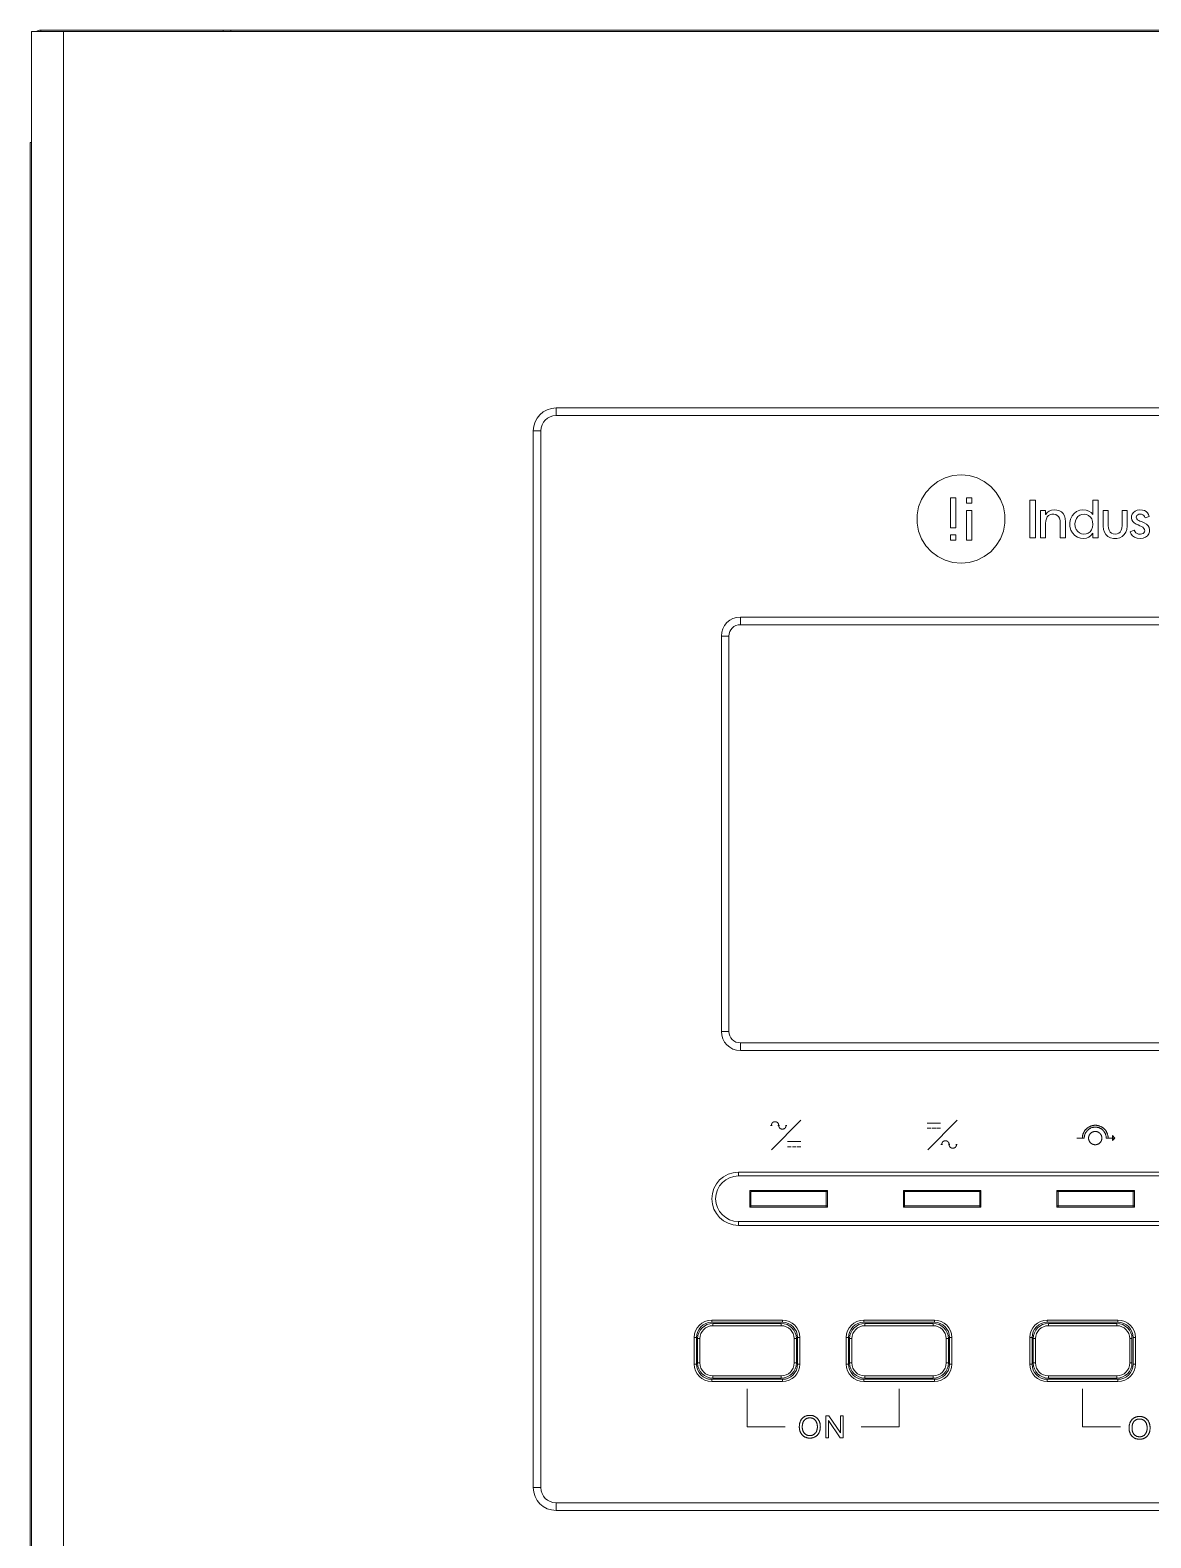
# Model space of a CAD drawing. Header units: millimetres. Extents: x -10 to 46, y -17 to 110.
# Drawn here: x 3.88 to 18.63, y 90.17 to 110 of the extents above; entities that cross this region are included whole.
import ezdxf

# ---------------------------------------------------------------- set-up
doc = ezdxf.new("R2010")
doc.units = ezdxf.units.MM

msp = doc.modelspace()

# ---------------------------------------------------------------- linework, layer by layer
at = {"lineweight": 18}
for p, q in [((3.9, 10.7), (3.9, 109.983)), ((3.9, 109.983), (31.901, 109.983)), ((4.02, 110.003), (4.02, 109.983)), ((4.02, 110.003), (31.781, 110.003)), ((4.32, 10.7), (4.32, 109.983)), ((6.42, 110.003), (6.42, 109.983)), ((6.52, 109.983), (6.52, 110.003)), ((3.88, 108.523), (3.88, 10.7)), ((3.9, 108.523), (3.88, 108.523)), ((10.8, 104.933), (10.8, 105.033)), ((25.001, 105.033), (10.8, 105.033)), ((25.001, 104.933), (10.8, 104.933)), ((10.5, 104.733), (10.5, 90.832)), ((10.6, 104.733), (10.5, 104.733)), ((10.6, 104.733), (10.6, 90.832)), ((15.989, 103.458), (15.989, 103.851)), ((15.989, 103.851), (16.059, 103.851)), ((16.059, 103.851), (16.059, 103.458)), ((16.199, 103.781), (16.199, 103.851)), ((16.199, 103.851), (16.27, 103.851)), ((16.27, 103.781), (16.199, 103.781)), ((16.27, 103.851), (16.27, 103.781)), ((17.036, 103.821), (17.036, 103.324)), ((17.107, 103.821), (17.036, 103.821)), ((17.107, 103.324), (17.107, 103.821)), ((17.863, 103.821), (17.863, 103.632)), ((17.932, 103.821), (17.863, 103.821)), ((17.932, 103.324), (17.932, 103.821)), ((16.199, 103.293), (16.199, 103.686)), ((16.199, 103.686), (16.27, 103.686)), ((16.27, 103.686), (16.27, 103.293)), ((17.174, 103.686), (17.174, 103.324)), ((17.241, 103.686), (17.174, 103.686)), ((17.241, 103.632), (17.241, 103.686)), ((17.243, 103.632), (17.241, 103.632)), ((17.433, 103.522), (17.433, 103.324)), ((17.502, 103.324), (17.502, 103.536)), ((17.863, 103.632), (17.861, 103.632)), ((17.998, 103.686), (17.998, 103.477)), ((18.066, 103.686), (17.998, 103.686)), ((18.066, 103.487), (18.066, 103.686)), ((18.247, 103.686), (18.247, 103.487)), ((18.315, 103.686), (18.247, 103.686)), ((18.315, 103.478), (18.315, 103.686)), ((18.551, 103.588), (18.605, 103.607)), ((16.059, 103.458), (15.989, 103.458)), ((15.989, 103.293), (15.989, 103.363)), ((15.989, 103.363), (16.059, 103.363)), ((16.059, 103.363), (16.059, 103.293)), ((17.036, 103.324), (17.107, 103.324)), ((17.174, 103.324), (17.242, 103.324)), ((17.242, 103.324), (17.242, 103.515)), ((17.433, 103.324), (17.502, 103.324)), ((17.863, 103.38), (17.858, 103.381)), ((17.862, 103.385), (17.864, 103.385)), ((17.864, 103.385), (17.864, 103.324)), ((17.864, 103.324), (17.932, 103.324)), ((18.408, 103.426), (18.354, 103.404)), ((16.059, 103.293), (15.989, 103.293)), ((16.27, 103.293), (16.199, 103.293)), ((13.225, 102.183), (13.225, 102.283)), ((22.576, 102.283), (13.225, 102.283)), ((22.576, 102.183), (13.225, 102.183)), ((12.975, 102.033), (12.975, 96.832)), ((13.075, 102.033), (12.975, 102.033)), ((13.075, 102.033), (13.075, 96.832)), ((13.075, 96.832), (12.975, 96.832)), ((13.225, 96.682), (13.225, 96.582)), ((13.225, 96.682), (22.576, 96.682)), ((13.225, 96.582), (22.576, 96.582)), ((13.623, 95.596), (13.643, 95.596)), ((13.633, 95.276), (14.021, 95.665)), ((13.72, 95.597), (13.74, 95.597)), ((13.817, 95.597), (13.837, 95.597)), ((15.682, 95.627), (15.857, 95.627)), ((15.69, 95.276), (16.078, 95.665)), ((15.682, 95.559), (15.731, 95.559)), ((15.746, 95.559), (15.795, 95.559)), ((15.808, 95.559), (15.857, 95.559)), ((17.749, 95.43), (17.652, 95.43)), ((17.749, 95.429), (17.725, 95.429)), ((18.137, 95.43), (18.04, 95.43)), ((18.064, 95.429), (18.04, 95.429)), ((18.12, 95.462), (18.12, 95.398)), ((18.154, 95.43), (18.12, 95.462)), ((18.12, 95.398), (18.154, 95.43)), ((13.846, 95.383), (14.021, 95.383)), ((13.846, 95.315), (13.895, 95.315)), ((13.91, 95.315), (13.959, 95.315)), ((13.972, 95.315), (14.021, 95.315)), ((15.865, 95.345), (15.884, 95.345)), ((15.962, 95.346), (15.982, 95.346)), ((16.059, 95.346), (16.079, 95.346)), ((13.2, 94.982), (13.2, 94.932)), ((13.2, 94.982), (22.601, 94.982)), ((13.2, 94.932), (22.601, 94.932)), ((13.35, 94.742), (13.35, 94.522)), ((14.37, 94.742), (13.35, 94.742)), ((13.365, 94.522), (13.365, 94.727)), ((13.365, 94.727), (14.37, 94.727)), ((14.355, 94.727), (14.355, 94.522)), ((14.37, 94.522), (14.37, 94.742)), ((15.37, 94.742), (15.37, 94.522)), ((16.39, 94.742), (15.37, 94.742)), ((15.37, 94.727), (16.39, 94.727)), ((15.385, 94.522), (15.385, 94.727)), ((16.375, 94.727), (16.375, 94.522)), ((16.39, 94.522), (16.39, 94.742)), ((17.39, 94.742), (17.39, 94.522)), ((18.41, 94.742), (17.39, 94.742)), ((17.39, 94.727), (18.41, 94.727)), ((17.405, 94.522), (17.405, 94.727)), ((18.395, 94.727), (18.395, 94.522)), ((18.41, 94.522), (18.41, 94.742)), ((13.35, 94.522), (14.37, 94.522)), ((13.365, 94.537), (14.37, 94.537)), ((15.37, 94.537), (16.39, 94.537)), ((15.37, 94.522), (16.39, 94.522)), ((17.39, 94.537), (18.41, 94.537)), ((17.39, 94.522), (18.41, 94.522)), ((13.2, 94.282), (13.2, 94.332)), ((22.601, 94.332), (13.2, 94.332)), ((22.601, 94.282), (13.2, 94.282)), ((12.848, 93.037), (12.848, 93.007)), ((12.848, 93.037), (13.778, 93.037)), ((12.848, 93.007), (13.778, 93.007)), ((13.778, 93.037), (13.778, 93.007)), ((14.848, 93.037), (14.848, 93.007)), ((14.848, 93.037), (15.778, 93.037)), ((14.848, 93.007), (15.778, 93.007)), ((15.778, 93.037), (15.778, 93.007)), ((17.263, 93.037), (17.263, 93.007)), ((17.263, 93.037), (18.193, 93.037)), ((17.263, 93.007), (18.193, 93.007)), ((18.193, 93.037), (18.193, 93.007)), ((12.863, 92.962), (12.863, 92.992)), ((13.763, 92.992), (12.863, 92.992)), ((13.763, 92.962), (12.863, 92.962)), ((13.763, 92.962), (13.763, 92.992)), ((14.863, 92.962), (14.863, 92.992)), ((15.763, 92.992), (14.863, 92.992)), ((15.763, 92.962), (14.863, 92.962)), ((15.763, 92.962), (15.763, 92.992)), ((17.278, 92.962), (17.278, 92.992)), ((18.178, 92.992), (17.278, 92.992)), ((18.178, 92.962), (17.278, 92.962)), ((18.178, 92.962), (18.178, 92.992)), ((12.618, 92.457), (12.618, 92.807)), ((12.618, 92.807), (12.648, 92.807)), ((12.648, 92.457), (12.648, 92.807)), ((12.663, 92.792), (12.663, 92.472)), ((12.693, 92.792), (12.663, 92.792)), ((12.693, 92.792), (12.693, 92.472)), ((13.933, 92.472), (13.933, 92.792)), ((13.933, 92.792), (13.963, 92.792)), ((13.963, 92.472), (13.963, 92.792)), ((13.978, 92.807), (13.978, 92.457)), ((14.008, 92.807), (13.978, 92.807)), ((14.008, 92.807), (14.008, 92.457)), ((14.618, 92.457), (14.618, 92.807)), ((14.618, 92.807), (14.648, 92.807)), ((14.648, 92.457), (14.648, 92.807)), ((14.663, 92.792), (14.663, 92.472)), ((14.693, 92.792), (14.663, 92.792)), ((14.693, 92.792), (14.693, 92.472)), ((15.933, 92.472), (15.933, 92.792)), ((15.933, 92.792), (15.963, 92.792)), ((15.963, 92.472), (15.963, 92.792)), ((15.978, 92.807), (15.978, 92.457)), ((16.008, 92.807), (15.978, 92.807)), ((16.008, 92.807), (16.008, 92.457)), ((17.033, 92.457), (17.033, 92.807)), ((17.033, 92.807), (17.063, 92.807)), ((17.063, 92.457), (17.063, 92.807)), ((17.078, 92.792), (17.078, 92.472)), ((17.108, 92.792), (17.078, 92.792)), ((17.108, 92.792), (17.108, 92.472)), ((18.348, 92.472), (18.348, 92.792)), ((18.348, 92.792), (18.378, 92.792)), ((18.378, 92.472), (18.378, 92.792)), ((18.393, 92.807), (18.393, 92.457)), ((18.423, 92.807), (18.393, 92.807)), ((18.423, 92.807), (18.423, 92.457)), ((12.618, 92.457), (12.648, 92.457)), ((12.693, 92.472), (12.663, 92.472)), ((13.933, 92.472), (13.963, 92.472)), ((14.008, 92.457), (13.978, 92.457)), ((14.618, 92.457), (14.648, 92.457)), ((14.693, 92.472), (14.663, 92.472)), ((15.933, 92.472), (15.963, 92.472)), ((16.008, 92.457), (15.978, 92.457)), ((17.033, 92.457), (17.063, 92.457)), ((17.108, 92.472), (17.078, 92.472)), ((18.348, 92.472), (18.378, 92.472)), ((18.423, 92.457), (18.393, 92.457)), ((12.848, 92.227), (12.848, 92.257)), ((13.778, 92.257), (12.848, 92.257)), ((13.778, 92.227), (12.848, 92.227)), ((12.863, 92.302), (12.863, 92.272)), ((12.863, 92.302), (13.763, 92.302)), ((12.863, 92.272), (13.763, 92.272)), ((13.763, 92.302), (13.763, 92.272)), ((13.778, 92.227), (13.778, 92.257)), ((14.848, 92.227), (14.848, 92.257)), ((15.778, 92.257), (14.848, 92.257)), ((15.778, 92.227), (14.848, 92.227)), ((14.863, 92.302), (14.863, 92.272)), ((14.863, 92.302), (15.763, 92.302)), ((14.863, 92.272), (15.763, 92.272)), ((15.763, 92.302), (15.763, 92.272)), ((15.778, 92.227), (15.778, 92.257)), ((17.263, 92.227), (17.263, 92.257)), ((18.193, 92.257), (17.263, 92.257)), ((18.193, 92.227), (17.263, 92.227)), ((17.278, 92.302), (17.278, 92.272)), ((17.278, 92.302), (18.178, 92.302)), ((17.278, 92.272), (18.178, 92.272)), ((18.178, 92.302), (18.178, 92.272)), ((18.193, 92.227), (18.193, 92.257)), ((13.313, 91.632), (13.313, 92.132)), ((15.316, 91.632), (15.316, 92.132)), ((17.726, 91.632), (17.726, 92.132)), ((13.813, 91.632), (13.313, 91.632)), ((14.349, 91.488), (14.349, 91.778)), ((14.349, 91.778), (14.388, 91.778)), ((14.386, 91.716), (14.386, 91.488)), ((14.538, 91.488), (14.386, 91.716)), ((14.388, 91.778), (14.541, 91.551)), ((14.541, 91.551), (14.541, 91.778)), ((14.541, 91.778), (14.578, 91.778)), ((14.578, 91.778), (14.578, 91.488)), ((14.816, 91.632), (15.316, 91.632)), ((18.226, 91.632), (17.726, 91.632)), ((14.386, 91.488), (14.349, 91.488)), ((14.578, 91.488), (14.538, 91.488)), ((10.6, 90.832), (10.5, 90.832)), ((10.8, 90.632), (10.8, 90.532)), ((10.8, 90.632), (25.001, 90.632)), ((10.8, 90.532), (25.001, 90.532))]:
    msp.add_line(p, q, dxfattribs=at)
for points in [[(16.129, 104.153), (16.022, 104.143), (15.919, 104.114), (15.823, 104.066), (15.738, 104.002), (15.665, 103.922), (15.609, 103.831), (15.57, 103.731), (15.551, 103.626), (15.551, 103.518), (15.57, 103.413), (15.609, 103.313), (15.665, 103.222), (15.738, 103.142), (15.824, 103.078), (15.92, 103.03), (16.022, 103.001), (16.13, 102.991)], [(16.13, 102.991), (16.237, 103.001), (16.339, 103.03), (16.435, 103.078), (16.521, 103.143), (16.593, 103.223), (16.649, 103.314), (16.688, 103.413), (16.707, 103.518), (16.707, 103.627), (16.688, 103.732), (16.649, 103.831), (16.593, 103.922), (16.52, 104.002), (16.434, 104.067), (16.339, 104.114), (16.236, 104.143), (16.129, 104.153)], [(17.242, 103.515), (17.244, 103.548), (17.252, 103.577), (17.264, 103.6), (17.279, 103.618), (17.299, 103.629), (17.323, 103.635), (17.35, 103.636), (17.374, 103.631), (17.394, 103.621), (17.41, 103.605), (17.423, 103.583), (17.431, 103.555), (17.433, 103.522)], [(17.502, 103.536), (17.498, 103.579), (17.488, 103.615), (17.472, 103.644), (17.451, 103.666), (17.424, 103.682), (17.391, 103.691), (17.354, 103.694), (17.319, 103.689), (17.29, 103.678), (17.264, 103.659), (17.243, 103.632)], [(17.861, 103.632), (17.839, 103.658), (17.811, 103.678), (17.775, 103.69), (17.733, 103.694), (17.69, 103.687), (17.65, 103.671), (17.616, 103.646), (17.589, 103.613), (17.57, 103.572), (17.56, 103.525), (17.562, 103.473), (17.574, 103.428), (17.595, 103.389)], [(17.745, 103.373), (17.715, 103.377), (17.687, 103.389), (17.664, 103.408), (17.645, 103.435), (17.632, 103.469), (17.628, 103.509), (17.633, 103.547), (17.647, 103.58), (17.667, 103.605), (17.691, 103.623), (17.719, 103.634), (17.751, 103.636)], [(17.751, 103.636), (17.781, 103.631), (17.807, 103.619), (17.83, 103.599), (17.848, 103.573), (17.86, 103.54), (17.863, 103.501), (17.858, 103.464), (17.845, 103.432), (17.826, 103.406), (17.802, 103.388), (17.775, 103.376), (17.745, 103.373)], [(18.483, 103.694), (18.448, 103.69), (18.418, 103.678), (18.396, 103.66), (18.38, 103.638), (18.371, 103.613), (18.37, 103.586), (18.376, 103.561), (18.388, 103.54), (18.407, 103.521), (18.433, 103.506), (18.459, 103.494), (18.483, 103.484), (18.504, 103.474), (18.522, 103.464), (18.536, 103.45), (18.543, 103.435), (18.545, 103.418)], [(18.435, 103.597), (18.437, 103.609), (18.443, 103.62), (18.453, 103.629), (18.467, 103.635), (18.484, 103.637)], [(18.451, 103.564), (18.442, 103.573), (18.436, 103.584), (18.435, 103.597)], [(18.502, 103.538), (18.483, 103.546), (18.466, 103.555), (18.451, 103.564)], [(18.605, 103.607), (18.597, 103.633), (18.584, 103.654), (18.566, 103.671), (18.543, 103.684), (18.515, 103.691), (18.483, 103.694)], [(18.484, 103.637), (18.504, 103.635), (18.521, 103.629), (18.534, 103.619), (18.544, 103.606), (18.551, 103.588)], [(18.603, 103.459), (18.589, 103.482), (18.567, 103.504), (18.537, 103.522), (18.502, 103.538)], [(17.595, 103.389), (17.624, 103.358), (17.659, 103.334), (17.7, 103.32), (17.741, 103.316), (17.778, 103.32), (17.809, 103.333), (17.837, 103.354), (17.862, 103.385)], [(17.998, 103.477), (18.002, 103.435), (18.015, 103.399), (18.035, 103.368), (18.062, 103.344), (18.095, 103.327), (18.134, 103.317), (18.177, 103.317), (18.216, 103.326), (18.25, 103.344), (18.277, 103.368), (18.297, 103.398), (18.311, 103.435), (18.315, 103.478)], [(18.247, 103.487), (18.244, 103.453), (18.235, 103.424), (18.221, 103.401), (18.203, 103.386), (18.181, 103.376), (18.157, 103.373), (18.132, 103.376), (18.11, 103.385), (18.093, 103.401), (18.078, 103.424), (18.069, 103.453), (18.066, 103.487)], [(18.354, 103.404), (18.366, 103.375), (18.384, 103.352), (18.411, 103.333), (18.446, 103.32), (18.487, 103.316), (18.524, 103.32), (18.556, 103.333), (18.581, 103.352), (18.598, 103.376), (18.608, 103.404), (18.609, 103.432), (18.603, 103.459)], [(18.488, 103.373), (18.465, 103.375), (18.446, 103.381), (18.43, 103.391), (18.418, 103.406), (18.408, 103.426)], [(18.545, 103.418), (18.543, 103.404), (18.536, 103.392), (18.524, 103.382), (18.507, 103.376), (18.488, 103.373)], [(13.633, 95.597), (13.633, 95.598), (13.633, 95.6), (13.633, 95.601), (13.633, 95.603), (13.634, 95.604), (13.634, 95.606), (13.634, 95.608), (13.635, 95.61), (13.635, 95.612), (13.636, 95.614), (13.637, 95.615), (13.637, 95.617), (13.638, 95.619), (13.639, 95.621), (13.64, 95.622), (13.641, 95.624), (13.641, 95.625), (13.642, 95.627), (13.643, 95.628), (13.644, 95.629), (13.646, 95.631), (13.647, 95.632), (13.648, 95.633), (13.649, 95.634), (13.651, 95.636), (13.652, 95.637), (13.653, 95.638), (13.655, 95.638), (13.656, 95.639), (13.658, 95.64), (13.659, 95.641), (13.661, 95.641), (13.662, 95.642), (13.664, 95.643), (13.665, 95.643), (13.667, 95.644), (13.669, 95.644), (13.671, 95.644), (13.673, 95.645), (13.675, 95.645), (13.677, 95.645), (13.679, 95.645), (13.681, 95.645), (13.683, 95.645), (13.685, 95.645), (13.687, 95.645), (13.689, 95.645), (13.691, 95.644), (13.693, 95.644), (13.695, 95.644), (13.697, 95.643), (13.699, 95.643), (13.7, 95.642), (13.702, 95.641), (13.704, 95.641), (13.705, 95.64), (13.707, 95.639), (13.708, 95.638), (13.709, 95.638), (13.711, 95.637), (13.712, 95.636), (13.713, 95.634), (13.715, 95.633), (13.716, 95.632), (13.717, 95.631), (13.718, 95.629), (13.719, 95.628), (13.72, 95.627), (13.721, 95.625), (13.722, 95.624), (13.723, 95.622), (13.724, 95.621), (13.725, 95.619), (13.725, 95.617), (13.726, 95.615), (13.727, 95.614), (13.727, 95.612), (13.728, 95.61), (13.728, 95.608), (13.729, 95.606), (13.729, 95.604), (13.729, 95.603), (13.73, 95.601), (13.73, 95.6), (13.73, 95.598), (13.73, 95.595)], [(13.73, 95.595), (13.73, 95.594), (13.73, 95.592), (13.73, 95.591), (13.731, 95.589), (13.731, 95.587), (13.731, 95.585), (13.732, 95.583), (13.732, 95.581), (13.733, 95.58), (13.734, 95.578), (13.734, 95.576), (13.735, 95.574), (13.736, 95.572), (13.737, 95.571), (13.738, 95.569), (13.738, 95.568), (13.739, 95.566), (13.74, 95.565), (13.742, 95.564), (13.743, 95.562), (13.744, 95.561), (13.745, 95.56), (13.746, 95.559), (13.748, 95.558), (13.749, 95.557), (13.75, 95.556), (13.752, 95.555), (13.753, 95.554), (13.755, 95.553), (13.756, 95.552), (13.758, 95.552), (13.759, 95.551), (13.761, 95.551), (13.762, 95.55), (13.764, 95.55), (13.766, 95.549), (13.768, 95.549), (13.77, 95.549), (13.772, 95.548), (13.774, 95.548), (13.776, 95.548), (13.778, 95.548), (13.78, 95.548), (13.782, 95.548), (13.784, 95.548), (13.786, 95.549), (13.788, 95.549), (13.79, 95.549), (13.792, 95.55), (13.794, 95.55), (13.796, 95.551), (13.798, 95.551), (13.799, 95.552), (13.801, 95.552), (13.802, 95.553), (13.804, 95.554), (13.805, 95.555), (13.806, 95.556), (13.808, 95.557), (13.809, 95.558), (13.81, 95.559), (13.812, 95.56), (13.813, 95.561), (13.814, 95.562), (13.815, 95.564), (13.816, 95.565), (13.817, 95.566), (13.818, 95.568), (13.819, 95.569), (13.82, 95.571), (13.821, 95.572), (13.822, 95.574), (13.822, 95.576), (13.823, 95.578), (13.824, 95.58), (13.824, 95.581), (13.825, 95.583), (13.825, 95.585), (13.826, 95.587), (13.826, 95.589), (13.826, 95.591), (13.827, 95.592), (13.827, 95.594), (13.827, 95.595), (13.827, 95.597)], [(17.725, 95.429), (17.725, 95.434), (17.725, 95.439), (17.726, 95.444), (17.726, 95.45), (17.727, 95.455), (17.728, 95.46), (17.729, 95.465), (17.73, 95.47), (17.732, 95.475), (17.733, 95.481), (17.735, 95.486), (17.737, 95.491), (17.739, 95.496), (17.741, 95.5), (17.743, 95.505), (17.746, 95.51), (17.749, 95.515), (17.751, 95.519), (17.754, 95.524), (17.757, 95.528), (17.76, 95.533), (17.764, 95.537), (17.767, 95.541), (17.771, 95.545), (17.775, 95.549), (17.778, 95.552), (17.782, 95.556), (17.787, 95.56), (17.791, 95.563), (17.795, 95.566), (17.799, 95.569), (17.804, 95.572), (17.809, 95.575), (17.813, 95.577), (17.818, 95.58), (17.823, 95.582), (17.828, 95.584), (17.833, 95.586), (17.838, 95.588), (17.843, 95.59), (17.848, 95.592), (17.853, 95.593), (17.858, 95.594), (17.863, 95.595), (17.869, 95.596), (17.874, 95.597), (17.879, 95.598), (17.884, 95.598), (17.889, 95.598), (17.895, 95.598)], [(17.895, 95.598), (17.9, 95.598), (17.905, 95.598), (17.91, 95.598), (17.916, 95.597), (17.921, 95.596), (17.926, 95.595), (17.931, 95.594), (17.936, 95.593), (17.941, 95.592), (17.947, 95.59), (17.952, 95.588), (17.957, 95.586), (17.962, 95.584), (17.966, 95.582), (17.971, 95.58), (17.976, 95.577), (17.981, 95.575), (17.985, 95.572), (17.99, 95.569), (17.994, 95.566), (17.999, 95.563), (18.003, 95.56), (18.007, 95.556), (18.011, 95.552), (18.015, 95.549), (18.018, 95.545), (18.022, 95.541), (18.026, 95.537), (18.029, 95.533), (18.032, 95.528), (18.035, 95.524), (18.038, 95.519), (18.041, 95.515), (18.043, 95.51), (18.046, 95.505), (18.048, 95.5), (18.05, 95.496), (18.052, 95.491), (18.054, 95.486), (18.056, 95.481), (18.058, 95.475), (18.059, 95.47), (18.06, 95.465), (18.061, 95.46), (18.062, 95.455), (18.063, 95.45), (18.064, 95.444), (18.064, 95.439), (18.064, 95.434), (18.064, 95.429)], [(15.875, 95.346), (15.875, 95.347), (15.875, 95.349), (15.875, 95.35), (15.875, 95.352), (15.876, 95.353), (15.876, 95.355), (15.876, 95.357), (15.877, 95.359), (15.877, 95.361), (15.878, 95.363), (15.879, 95.365), (15.879, 95.366), (15.88, 95.368), (15.881, 95.37), (15.882, 95.371), (15.883, 95.373), (15.883, 95.374), (15.884, 95.376), (15.885, 95.377), (15.886, 95.379), (15.888, 95.38), (15.889, 95.381), (15.89, 95.382), (15.891, 95.383), (15.893, 95.385), (15.894, 95.386), (15.895, 95.387), (15.897, 95.387), (15.898, 95.388), (15.9, 95.389), (15.901, 95.39), (15.903, 95.39), (15.904, 95.391), (15.906, 95.392), (15.907, 95.392), (15.909, 95.393), (15.911, 95.393), (15.913, 95.393), (15.915, 95.394), (15.917, 95.394), (15.919, 95.394), (15.921, 95.394), (15.923, 95.394), (15.925, 95.394), (15.927, 95.394), (15.929, 95.394), (15.931, 95.394), (15.933, 95.393), (15.935, 95.393), (15.937, 95.393), (15.939, 95.392), (15.941, 95.392), (15.942, 95.391), (15.944, 95.39), (15.946, 95.39), (15.947, 95.389), (15.949, 95.388), (15.95, 95.387), (15.951, 95.387), (15.953, 95.386), (15.954, 95.385), (15.955, 95.383), (15.957, 95.382), (15.958, 95.381), (15.959, 95.38), (15.96, 95.379), (15.961, 95.377), (15.962, 95.376), (15.963, 95.374), (15.964, 95.373), (15.965, 95.371), (15.966, 95.37), (15.967, 95.368), (15.967, 95.366), (15.968, 95.365), (15.969, 95.363), (15.969, 95.361), (15.97, 95.359), (15.97, 95.357), (15.971, 95.355), (15.971, 95.353), (15.971, 95.352), (15.972, 95.35), (15.972, 95.349), (15.972, 95.347), (15.972, 95.344)], [(18.04, 95.429), (18.04, 95.434), (18.04, 95.44), (18.039, 95.445), (18.038, 95.451), (18.037, 95.457), (18.036, 95.462), (18.035, 95.468), (18.033, 95.473), (18.031, 95.479), (18.029, 95.484), (18.027, 95.489), (18.024, 95.494), (18.021, 95.499), (18.018, 95.504), (18.015, 95.509), (18.012, 95.514), (18.009, 95.519), (18.005, 95.523), (18.001, 95.527), (17.998, 95.532), (17.994, 95.536), (17.989, 95.539), (17.985, 95.543), (17.981, 95.546), (17.976, 95.55), (17.971, 95.553), (17.966, 95.555), (17.961, 95.558), (17.956, 95.561), (17.951, 95.563), (17.946, 95.565), (17.94, 95.567), (17.935, 95.569), (17.929, 95.57), (17.924, 95.571), (17.918, 95.572), (17.912, 95.573), (17.906, 95.574), (17.9, 95.574), (17.895, 95.574), (17.889, 95.574), (17.883, 95.574), (17.877, 95.573), (17.871, 95.572), (17.866, 95.571), (17.86, 95.57), (17.854, 95.569), (17.849, 95.567), (17.843, 95.565), (17.838, 95.563), (17.833, 95.561), (17.828, 95.558), (17.823, 95.555), (17.818, 95.553), (17.813, 95.55), (17.809, 95.546), (17.804, 95.543), (17.8, 95.539), (17.796, 95.536), (17.792, 95.532), (17.788, 95.527), (17.784, 95.523), (17.781, 95.519), (17.777, 95.514), (17.774, 95.509), (17.771, 95.504), (17.768, 95.499), (17.765, 95.494), (17.763, 95.489), (17.761, 95.484), (17.758, 95.479), (17.757, 95.473), (17.755, 95.468), (17.753, 95.462), (17.752, 95.457), (17.751, 95.451), (17.75, 95.445), (17.75, 95.44), (17.749, 95.434), (17.749, 95.429)], [(17.895, 95.517), (17.892, 95.517), (17.889, 95.517), (17.886, 95.517), (17.883, 95.516), (17.88, 95.516), (17.877, 95.515), (17.874, 95.515), (17.871, 95.514), (17.868, 95.513), (17.865, 95.512), (17.863, 95.511), (17.86, 95.51), (17.857, 95.509), (17.854, 95.507), (17.851, 95.506), (17.849, 95.504), (17.846, 95.502), (17.843, 95.5), (17.841, 95.498), (17.838, 95.496), (17.836, 95.494), (17.833, 95.492), (17.831, 95.489), (17.829, 95.487), (17.827, 95.484), (17.825, 95.482), (17.823, 95.479), (17.821, 95.476), (17.819, 95.473), (17.817, 95.471), (17.816, 95.468), (17.815, 95.465), (17.813, 95.461), (17.812, 95.458), (17.811, 95.455), (17.81, 95.452), (17.809, 95.449), (17.809, 95.446), (17.808, 95.442), (17.808, 95.439), (17.808, 95.436), (17.807, 95.433), (17.807, 95.43), (17.807, 95.426), (17.808, 95.423), (17.808, 95.42), (17.808, 95.417), (17.809, 95.413), (17.81, 95.41), (17.81, 95.407), (17.811, 95.404), (17.812, 95.402), (17.813, 95.399), (17.814, 95.396), (17.815, 95.394), (17.816, 95.391), (17.818, 95.389), (17.819, 95.386), (17.82, 95.384), (17.822, 95.381), (17.824, 95.379), (17.825, 95.376), (17.827, 95.374), (17.829, 95.372), (17.831, 95.37), (17.833, 95.368), (17.835, 95.365), (17.838, 95.363), (17.84, 95.361), (17.843, 95.359), (17.845, 95.358), (17.848, 95.356), (17.851, 95.354), (17.854, 95.353), (17.856, 95.351), (17.859, 95.35), (17.862, 95.349), (17.865, 95.348), (17.868, 95.347), (17.872, 95.346), (17.875, 95.345), (17.878, 95.344), (17.881, 95.344), (17.885, 95.343), (17.888, 95.343), (17.891, 95.342), (17.895, 95.342)], [(17.895, 95.342), (17.898, 95.342), (17.901, 95.343), (17.905, 95.343), (17.908, 95.344), (17.911, 95.344), (17.915, 95.345), (17.918, 95.346), (17.921, 95.347), (17.924, 95.348), (17.927, 95.349), (17.93, 95.35), (17.933, 95.351), (17.936, 95.353), (17.939, 95.354), (17.941, 95.356), (17.944, 95.358), (17.947, 95.359), (17.949, 95.361), (17.952, 95.363), (17.954, 95.365), (17.956, 95.368), (17.958, 95.37), (17.96, 95.372), (17.962, 95.374), (17.964, 95.376), (17.966, 95.379), (17.967, 95.381), (17.969, 95.384), (17.97, 95.386), (17.972, 95.389), (17.973, 95.391), (17.974, 95.394), (17.975, 95.396), (17.976, 95.399), (17.977, 95.402), (17.978, 95.404), (17.979, 95.407), (17.98, 95.41), (17.98, 95.413), (17.981, 95.417), (17.981, 95.42), (17.982, 95.423), (17.982, 95.426), (17.982, 95.43), (17.982, 95.433), (17.982, 95.436), (17.981, 95.439), (17.981, 95.442), (17.981, 95.446), (17.98, 95.449), (17.979, 95.452), (17.978, 95.455), (17.977, 95.458), (17.976, 95.461), (17.975, 95.465), (17.973, 95.468), (17.972, 95.471), (17.97, 95.473), (17.969, 95.476), (17.967, 95.479), (17.965, 95.482), (17.963, 95.484), (17.96, 95.487), (17.958, 95.489), (17.956, 95.492), (17.953, 95.494), (17.951, 95.496), (17.949, 95.498), (17.946, 95.5), (17.943, 95.502), (17.941, 95.504), (17.938, 95.506), (17.935, 95.507), (17.933, 95.509), (17.93, 95.51), (17.927, 95.511), (17.924, 95.512), (17.921, 95.513), (17.918, 95.514), (17.915, 95.515), (17.912, 95.515), (17.909, 95.516), (17.906, 95.516), (17.903, 95.517), (17.901, 95.517), (17.898, 95.517), (17.895, 95.517)], [(15.972, 95.344), (15.972, 95.343), (15.972, 95.341), (15.972, 95.34), (15.973, 95.338), (15.973, 95.336), (15.973, 95.334), (15.974, 95.332), (15.974, 95.33), (15.975, 95.329), (15.976, 95.327), (15.976, 95.325), (15.977, 95.323), (15.978, 95.321), (15.979, 95.32), (15.98, 95.318), (15.98, 95.317), (15.981, 95.315), (15.982, 95.314), (15.983, 95.313), (15.985, 95.311), (15.986, 95.31), (15.987, 95.309), (15.988, 95.308), (15.99, 95.307), (15.991, 95.306), (15.992, 95.305), (15.994, 95.304), (15.995, 95.303), (15.997, 95.302), (15.998, 95.301), (16, 95.301), (16.001, 95.3), (16.003, 95.3), (16.004, 95.299), (16.006, 95.299), (16.008, 95.298), (16.01, 95.298), (16.012, 95.298), (16.014, 95.297), (16.016, 95.297), (16.018, 95.297), (16.02, 95.297), (16.022, 95.297), (16.024, 95.297), (16.026, 95.297), (16.028, 95.298), (16.03, 95.298), (16.032, 95.298), (16.034, 95.299), (16.036, 95.299), (16.038, 95.3), (16.04, 95.3), (16.041, 95.301), (16.043, 95.301), (16.044, 95.302), (16.046, 95.303), (16.047, 95.304), (16.048, 95.305), (16.05, 95.306), (16.051, 95.307), (16.052, 95.308), (16.054, 95.309), (16.055, 95.31), (16.056, 95.311), (16.057, 95.313), (16.058, 95.314), (16.059, 95.315), (16.06, 95.317), (16.061, 95.318), (16.062, 95.32), (16.063, 95.321), (16.064, 95.323), (16.064, 95.325), (16.065, 95.327), (16.066, 95.329), (16.066, 95.33), (16.067, 95.332), (16.067, 95.334), (16.068, 95.336), (16.068, 95.338), (16.068, 95.34), (16.069, 95.341), (16.069, 95.343), (16.069, 95.344), (16.069, 95.346)], [(14, 91.63), (14, 91.632), (14, 91.634), (14, 91.637), (14, 91.639), (14.001, 91.642), (14.001, 91.645), (14.001, 91.647), (14.001, 91.651), (14.002, 91.656), (14.002, 91.66), (14.003, 91.664), (14.004, 91.669), (14.005, 91.674), (14.006, 91.679), (14.007, 91.684), (14.009, 91.689), (14.01, 91.694), (14.012, 91.699), (14.014, 91.704), (14.016, 91.709), (14.019, 91.714), (14.021, 91.718), (14.024, 91.723), (14.027, 91.727), (14.03, 91.731), (14.033, 91.735), (14.036, 91.739), (14.039, 91.743), (14.043, 91.746), (14.047, 91.75), (14.051, 91.754), (14.055, 91.757), (14.059, 91.76), (14.064, 91.763), (14.069, 91.766), (14.073, 91.769), (14.078, 91.771), (14.083, 91.773), (14.089, 91.775), (14.094, 91.777), (14.099, 91.778), (14.105, 91.78), (14.11, 91.781), (14.116, 91.782), (14.122, 91.783), (14.127, 91.783), (14.133, 91.783), (14.139, 91.783), (14.145, 91.783), (14.15, 91.783), (14.156, 91.782), (14.161, 91.782), (14.167, 91.781), (14.172, 91.78), (14.177, 91.779), (14.182, 91.777), (14.188, 91.775), (14.193, 91.774), (14.198, 91.771), (14.202, 91.769), (14.207, 91.767), (14.212, 91.764), (14.216, 91.761), (14.22, 91.758), (14.224, 91.755), (14.228, 91.752), (14.232, 91.749), (14.236, 91.745), (14.24, 91.741), (14.243, 91.737), (14.246, 91.733), (14.25, 91.729), (14.253, 91.725), (14.255, 91.72), (14.258, 91.715), (14.261, 91.711), (14.263, 91.706), (14.265, 91.701), (14.267, 91.695), (14.269, 91.69), (14.271, 91.685), (14.272, 91.679), (14.273, 91.674), (14.274, 91.668), (14.275, 91.662), (14.276, 91.656), (14.277, 91.651), (14.277, 91.645), (14.277, 91.639), (14.278, 91.633)], [(14.278, 91.633), (14.277, 91.627), (14.277, 91.621), (14.277, 91.615), (14.276, 91.609), (14.275, 91.603), (14.274, 91.597), (14.273, 91.592), (14.272, 91.586), (14.27, 91.58), (14.268, 91.575), (14.267, 91.569), (14.264, 91.564), (14.262, 91.559), (14.26, 91.554), (14.257, 91.549), (14.254, 91.544), (14.251, 91.54), (14.248, 91.536), (14.245, 91.531), (14.242, 91.527), (14.238, 91.523), (14.234, 91.52), (14.231, 91.516), (14.227, 91.513), (14.222, 91.51), (14.218, 91.507), (14.214, 91.504), (14.209, 91.501), (14.204, 91.499), (14.199, 91.496), (14.194, 91.494), (14.189, 91.492), (14.183, 91.49), (14.178, 91.489), (14.173, 91.487), (14.167, 91.486), (14.161, 91.485), (14.156, 91.484), (14.15, 91.484), (14.145, 91.483), (14.139, 91.483), (14.133, 91.483), (14.128, 91.484), (14.122, 91.484), (14.117, 91.485), (14.111, 91.486), (14.106, 91.487), (14.1, 91.488), (14.095, 91.49), (14.09, 91.492), (14.085, 91.494), (14.08, 91.496), (14.075, 91.498), (14.07, 91.5), (14.066, 91.503), (14.061, 91.506), (14.057, 91.509), (14.053, 91.512), (14.049, 91.516), (14.045, 91.519), (14.041, 91.523), (14.038, 91.527), (14.034, 91.531), (14.031, 91.535), (14.028, 91.539), (14.025, 91.543), (14.022, 91.548), (14.019, 91.552), (14.017, 91.557), (14.015, 91.562), (14.012, 91.567), (14.011, 91.572), (14.009, 91.577), (14.007, 91.582), (14.006, 91.587), (14.004, 91.592), (14.003, 91.597), (14.003, 91.601), (14.002, 91.606), (14.001, 91.611), (14.001, 91.614), (14.001, 91.617), (14.001, 91.62), (14, 91.622), (14, 91.624), (14, 91.625), (14, 91.627), (14, 91.63)], [(14.238, 91.633), (14.238, 91.638), (14.238, 91.643), (14.237, 91.648), (14.237, 91.652), (14.236, 91.657), (14.236, 91.662), (14.235, 91.666), (14.234, 91.671), (14.233, 91.675), (14.232, 91.679), (14.231, 91.683), (14.229, 91.687), (14.228, 91.691), (14.226, 91.695), (14.224, 91.699), (14.222, 91.702), (14.22, 91.706), (14.218, 91.709), (14.216, 91.712), (14.214, 91.715), (14.211, 91.718), (14.209, 91.721), (14.206, 91.724), (14.203, 91.727), (14.2, 91.729), (14.197, 91.732), (14.194, 91.734), (14.191, 91.736), (14.188, 91.738), (14.184, 91.74), (14.181, 91.741), (14.177, 91.743), (14.174, 91.744), (14.17, 91.745), (14.166, 91.747), (14.163, 91.748), (14.159, 91.748), (14.155, 91.749), (14.151, 91.75), (14.147, 91.75), (14.143, 91.75), (14.139, 91.75), (14.135, 91.75), (14.132, 91.75), (14.128, 91.75), (14.124, 91.749), (14.12, 91.749), (14.116, 91.748), (14.113, 91.747), (14.109, 91.746), (14.105, 91.745), (14.102, 91.744), (14.098, 91.742), (14.095, 91.741), (14.091, 91.739), (14.088, 91.737), (14.084, 91.735), (14.081, 91.733), (14.078, 91.73), (14.075, 91.728), (14.072, 91.725), (14.069, 91.722), (14.067, 91.72), (14.065, 91.717), (14.063, 91.715), (14.06, 91.712), (14.058, 91.709), (14.057, 91.706), (14.055, 91.703), (14.053, 91.699), (14.051, 91.696), (14.05, 91.693), (14.048, 91.689), (14.047, 91.685), (14.046, 91.681), (14.045, 91.677), (14.044, 91.673), (14.043, 91.668), (14.042, 91.664), (14.042, 91.659), (14.041, 91.657), (14.041, 91.654), (14.041, 91.651), (14.04, 91.648), (14.04, 91.645), (14.04, 91.642), (14.04, 91.64), (14.04, 91.638), (14.04, 91.635), (14.04, 91.633), (14.04, 91.631), (14.04, 91.629)], [(14.04, 91.629), (14.04, 91.627), (14.04, 91.625), (14.04, 91.624), (14.04, 91.622), (14.04, 91.62), (14.04, 91.618), (14.04, 91.616), (14.041, 91.612), (14.041, 91.608), (14.042, 91.604), (14.042, 91.6), (14.043, 91.596), (14.044, 91.593), (14.045, 91.589), (14.046, 91.585), (14.047, 91.582), (14.049, 91.578), (14.05, 91.574), (14.052, 91.57), (14.054, 91.566), (14.056, 91.563), (14.058, 91.559), (14.06, 91.556), (14.063, 91.553), (14.065, 91.549), (14.068, 91.546), (14.071, 91.543), (14.074, 91.541), (14.076, 91.538), (14.08, 91.536), (14.083, 91.533), (14.086, 91.531), (14.089, 91.529), (14.093, 91.527), (14.096, 91.525), (14.1, 91.524), (14.103, 91.522), (14.107, 91.521), (14.111, 91.52), (14.115, 91.519), (14.119, 91.518), (14.123, 91.517), (14.127, 91.517), (14.131, 91.516), (14.135, 91.516), (14.139, 91.516), (14.143, 91.516), (14.147, 91.516), (14.151, 91.517), (14.155, 91.517), (14.159, 91.518), (14.163, 91.519), (14.167, 91.52), (14.171, 91.521), (14.175, 91.522), (14.178, 91.524), (14.182, 91.525), (14.185, 91.527), (14.189, 91.529), (14.192, 91.531), (14.195, 91.533), (14.198, 91.536), (14.201, 91.538), (14.204, 91.541), (14.207, 91.544), (14.21, 91.547), (14.212, 91.549), (14.215, 91.552), (14.217, 91.555), (14.219, 91.558), (14.221, 91.562), (14.223, 91.565), (14.225, 91.568), (14.227, 91.572), (14.228, 91.576), (14.23, 91.58), (14.231, 91.583), (14.232, 91.588), (14.233, 91.592), (14.234, 91.596), (14.235, 91.6), (14.236, 91.605), (14.237, 91.609), (14.237, 91.614), (14.238, 91.619), (14.238, 91.623), (14.238, 91.628), (14.238, 91.633)], [(18.339, 91.614), (18.339, 91.616), (18.34, 91.619), (18.34, 91.621), (18.34, 91.624), (18.34, 91.627), (18.34, 91.629), (18.34, 91.632), (18.34, 91.636), (18.341, 91.64), (18.341, 91.644), (18.342, 91.648), (18.343, 91.654), (18.344, 91.659), (18.345, 91.664), (18.347, 91.669), (18.348, 91.674), (18.35, 91.679), (18.351, 91.684), (18.353, 91.689), (18.356, 91.694), (18.358, 91.698), (18.36, 91.703), (18.363, 91.707), (18.366, 91.712), (18.369, 91.716), (18.372, 91.72), (18.375, 91.724), (18.378, 91.727), (18.382, 91.731), (18.386, 91.735), (18.39, 91.738), (18.394, 91.742), (18.399, 91.745), (18.403, 91.748), (18.408, 91.751), (18.413, 91.753), (18.418, 91.756), (18.423, 91.758), (18.428, 91.76), (18.433, 91.762), (18.438, 91.763), (18.444, 91.764), (18.45, 91.766), (18.455, 91.767), (18.461, 91.767), (18.467, 91.768), (18.472, 91.768), (18.478, 91.768), (18.484, 91.768), (18.489, 91.768), (18.495, 91.767), (18.5, 91.767), (18.506, 91.766), (18.511, 91.765), (18.516, 91.763), (18.522, 91.762), (18.527, 91.76), (18.532, 91.758), (18.537, 91.756), (18.541, 91.754), (18.546, 91.752), (18.551, 91.749), (18.555, 91.746), (18.559, 91.743), (18.564, 91.74), (18.568, 91.737), (18.572, 91.733), (18.575, 91.73), (18.579, 91.726), (18.582, 91.722), (18.586, 91.718), (18.589, 91.714), (18.592, 91.709), (18.595, 91.705), (18.597, 91.7), (18.6, 91.695), (18.602, 91.69), (18.604, 91.685), (18.606, 91.68), (18.608, 91.675), (18.61, 91.669), (18.611, 91.664), (18.613, 91.658), (18.614, 91.653), (18.615, 91.647), (18.615, 91.641), (18.616, 91.635), (18.616, 91.629), (18.617, 91.624), (18.617, 91.618)], [(18.577, 91.618), (18.577, 91.623), (18.577, 91.627), (18.577, 91.632), (18.576, 91.637), (18.576, 91.642), (18.575, 91.646), (18.574, 91.651), (18.573, 91.655), (18.572, 91.66), (18.571, 91.664), (18.57, 91.668), (18.568, 91.672), (18.567, 91.676), (18.565, 91.68), (18.563, 91.683), (18.562, 91.687), (18.56, 91.69), (18.557, 91.694), (18.555, 91.697), (18.553, 91.7), (18.55, 91.703), (18.548, 91.706), (18.545, 91.709), (18.542, 91.711), (18.54, 91.714), (18.537, 91.716), (18.533, 91.718), (18.53, 91.721), (18.527, 91.723), (18.524, 91.724), (18.52, 91.726), (18.517, 91.728), (18.513, 91.729), (18.509, 91.73), (18.506, 91.731), (18.502, 91.732), (18.498, 91.733), (18.494, 91.734), (18.49, 91.734), (18.486, 91.735), (18.482, 91.735), (18.479, 91.735), (18.475, 91.735), (18.471, 91.735), (18.467, 91.735), (18.463, 91.734), (18.459, 91.734), (18.456, 91.733), (18.452, 91.732), (18.448, 91.731), (18.444, 91.73), (18.441, 91.728), (18.437, 91.727), (18.434, 91.725), (18.43, 91.724), (18.427, 91.722), (18.424, 91.72), (18.42, 91.717), (18.417, 91.715), (18.414, 91.713), (18.411, 91.71), (18.408, 91.707), (18.406, 91.705), (18.404, 91.702), (18.402, 91.699), (18.4, 91.697), (18.398, 91.694), (18.396, 91.691), (18.394, 91.687), (18.392, 91.684), (18.391, 91.681), (18.389, 91.677), (18.388, 91.674), (18.386, 91.67), (18.385, 91.666), (18.384, 91.662), (18.383, 91.657), (18.382, 91.653), (18.381, 91.649), (18.381, 91.644), (18.38, 91.641), (18.38, 91.638), (18.38, 91.636), (18.38, 91.633), (18.379, 91.629), (18.379, 91.627), (18.379, 91.625), (18.379, 91.622), (18.379, 91.62), (18.379, 91.618), (18.379, 91.616), (18.379, 91.614)], [(18.617, 91.618), (18.617, 91.612), (18.616, 91.606), (18.616, 91.6), (18.615, 91.594), (18.614, 91.588), (18.613, 91.582), (18.612, 91.576), (18.611, 91.571), (18.609, 91.565), (18.608, 91.559), (18.606, 91.554), (18.604, 91.549), (18.601, 91.544), (18.599, 91.539), (18.596, 91.534), (18.594, 91.529), (18.591, 91.525), (18.588, 91.52), (18.584, 91.516), (18.581, 91.512), (18.577, 91.508), (18.574, 91.504), (18.57, 91.501), (18.566, 91.498), (18.562, 91.494), (18.557, 91.491), (18.553, 91.489), (18.549, 91.486), (18.544, 91.483), (18.539, 91.481), (18.533, 91.479), (18.528, 91.477), (18.523, 91.475), (18.517, 91.473), (18.512, 91.472), (18.506, 91.471), (18.501, 91.47), (18.495, 91.469), (18.489, 91.469), (18.484, 91.468), (18.478, 91.468), (18.473, 91.468), (18.467, 91.468), (18.461, 91.469), (18.456, 91.47), (18.45, 91.471), (18.445, 91.472), (18.44, 91.473), (18.434, 91.475), (18.429, 91.476), (18.424, 91.478), (18.419, 91.48), (18.414, 91.483), (18.41, 91.485), (18.405, 91.488), (18.4, 91.491), (18.396, 91.494), (18.392, 91.497), (18.388, 91.5), (18.384, 91.504), (18.38, 91.508), (18.377, 91.511), (18.373, 91.515), (18.37, 91.52), (18.367, 91.524), (18.364, 91.528), (18.361, 91.533), (18.359, 91.537), (18.356, 91.542), (18.354, 91.547), (18.352, 91.551), (18.35, 91.556), (18.348, 91.561), (18.346, 91.566), (18.345, 91.572), (18.344, 91.577), (18.343, 91.581), (18.342, 91.586), (18.341, 91.591), (18.341, 91.595), (18.34, 91.598), (18.34, 91.602), (18.34, 91.605), (18.34, 91.607), (18.34, 91.608), (18.34, 91.61), (18.339, 91.612), (18.339, 91.614)], [(18.379, 91.614), (18.379, 91.612), (18.379, 91.61), (18.379, 91.608), (18.379, 91.607), (18.379, 91.605), (18.379, 91.603), (18.38, 91.601), (18.38, 91.597), (18.38, 91.593), (18.381, 91.589), (18.382, 91.585), (18.382, 91.581), (18.383, 91.577), (18.384, 91.574), (18.385, 91.57), (18.386, 91.567), (18.388, 91.563), (18.39, 91.559), (18.391, 91.555), (18.393, 91.551), (18.395, 91.547), (18.397, 91.544), (18.4, 91.54), (18.402, 91.537), (18.405, 91.534), (18.407, 91.531), (18.41, 91.528), (18.413, 91.525), (18.416, 91.523), (18.419, 91.52), (18.422, 91.518), (18.425, 91.516), (18.428, 91.514), (18.432, 91.512), (18.435, 91.51), (18.439, 91.508), (18.443, 91.507), (18.446, 91.506), (18.45, 91.505), (18.454, 91.504), (18.458, 91.503), (18.462, 91.502), (18.466, 91.502), (18.47, 91.501), (18.474, 91.501), (18.478, 91.501), (18.482, 91.501), (18.486, 91.501), (18.49, 91.502), (18.494, 91.502), (18.498, 91.503), (18.502, 91.504), (18.506, 91.505), (18.51, 91.506), (18.514, 91.507), (18.517, 91.508), (18.521, 91.51), (18.525, 91.512), (18.528, 91.514), (18.531, 91.516), (18.535, 91.518), (18.538, 91.52), (18.541, 91.523), (18.544, 91.526), (18.546, 91.528), (18.549, 91.531), (18.552, 91.534), (18.554, 91.537), (18.556, 91.54), (18.558, 91.543), (18.56, 91.546), (18.562, 91.55), (18.564, 91.553), (18.566, 91.557), (18.567, 91.56), (18.569, 91.564), (18.57, 91.568), (18.571, 91.572), (18.573, 91.576), (18.574, 91.581), (18.574, 91.585), (18.575, 91.59), (18.576, 91.594), (18.576, 91.599), (18.577, 91.603), (18.577, 91.608), (18.577, 91.613), (18.577, 91.618)]]:
    msp.add_lwpolyline(points, dxfattribs=at)
for centre, radius, start, end in [((4.02, 109.883), 0.12, 90, 123.5245), ((10.8, 104.733), 0.3, 90, 180), ((10.8, 104.733), 0.2, 90, 180), ((13.225, 102.033), 0.25, 90, 180), ((13.225, 102.033), 0.15, 90, 180), ((13.225, 96.832), 0.25, 180, 270), ((13.225, 96.832), 0.15, 180, 270), ((13.2, 94.632), 0.35, 90, 270), ((13.2, 94.632), 0.3, 90, 270), ((12.848, 92.807), 0.23, 90, 180), ((12.848, 92.807), 0.2, 90, 180), ((13.778, 92.807), 0.23, 0, 90), ((13.778, 92.807), 0.2, 0, 90), ((14.848, 92.807), 0.23, 90, 180), ((14.848, 92.807), 0.2, 90, 180), ((15.778, 92.807), 0.23, 0, 90), ((15.778, 92.807), 0.2, 0, 90), ((17.263, 92.807), 0.23, 90, 180), ((17.263, 92.807), 0.2, 90, 180), ((18.193, 92.807), 0.23, 0, 90), ((18.193, 92.807), 0.2, 0, 90), ((12.863, 92.792), 0.2, 90, 180), ((12.863, 92.792), 0.17, 90, 180), ((13.763, 92.792), 0.2, 0, 90), ((13.763, 92.792), 0.17, 0, 90), ((14.863, 92.792), 0.2, 90, 180), ((14.863, 92.792), 0.17, 90, 180), ((15.763, 92.792), 0.2, 0, 90), ((15.763, 92.792), 0.17, 0, 90), ((17.278, 92.792), 0.2, 90, 180), ((17.278, 92.792), 0.17, 90, 180), ((18.178, 92.792), 0.2, 0, 90), ((18.178, 92.792), 0.17, 0, 90), ((12.848, 92.457), 0.23, 180, 270), ((12.848, 92.457), 0.2, 180, 270), ((12.863, 92.472), 0.2, 180, 270), ((12.863, 92.472), 0.17, 180, 270), ((13.763, 92.472), 0.2, 270, 0), ((13.763, 92.472), 0.17, 270, 0), ((13.778, 92.457), 0.23, 270, 0), ((13.778, 92.457), 0.2, 270, 0), ((14.848, 92.457), 0.23, 180, 270), ((14.848, 92.457), 0.2, 180, 270), ((14.863, 92.472), 0.2, 180, 270), ((14.863, 92.472), 0.17, 180, 270), ((15.763, 92.472), 0.2, 270, 0), ((15.763, 92.472), 0.17, 270, 0), ((15.778, 92.457), 0.23, 270, 0), ((15.778, 92.457), 0.2, 270, 0), ((17.263, 92.457), 0.23, 180, 270), ((17.263, 92.457), 0.2, 180, 270), ((17.278, 92.472), 0.2, 180, 270), ((17.278, 92.472), 0.17, 180, 270), ((18.178, 92.472), 0.2, 270, 0), ((18.178, 92.472), 0.17, 270, 0), ((18.193, 92.457), 0.23, 270, 0), ((18.193, 92.457), 0.2, 270, 0), ((10.8, 90.832), 0.3, 180, 270), ((10.8, 90.832), 0.2, 180, 270)]:
    msp.add_arc(centre, radius, start, end, dxfattribs=at)

doc.saveas('drawing.dxf')
